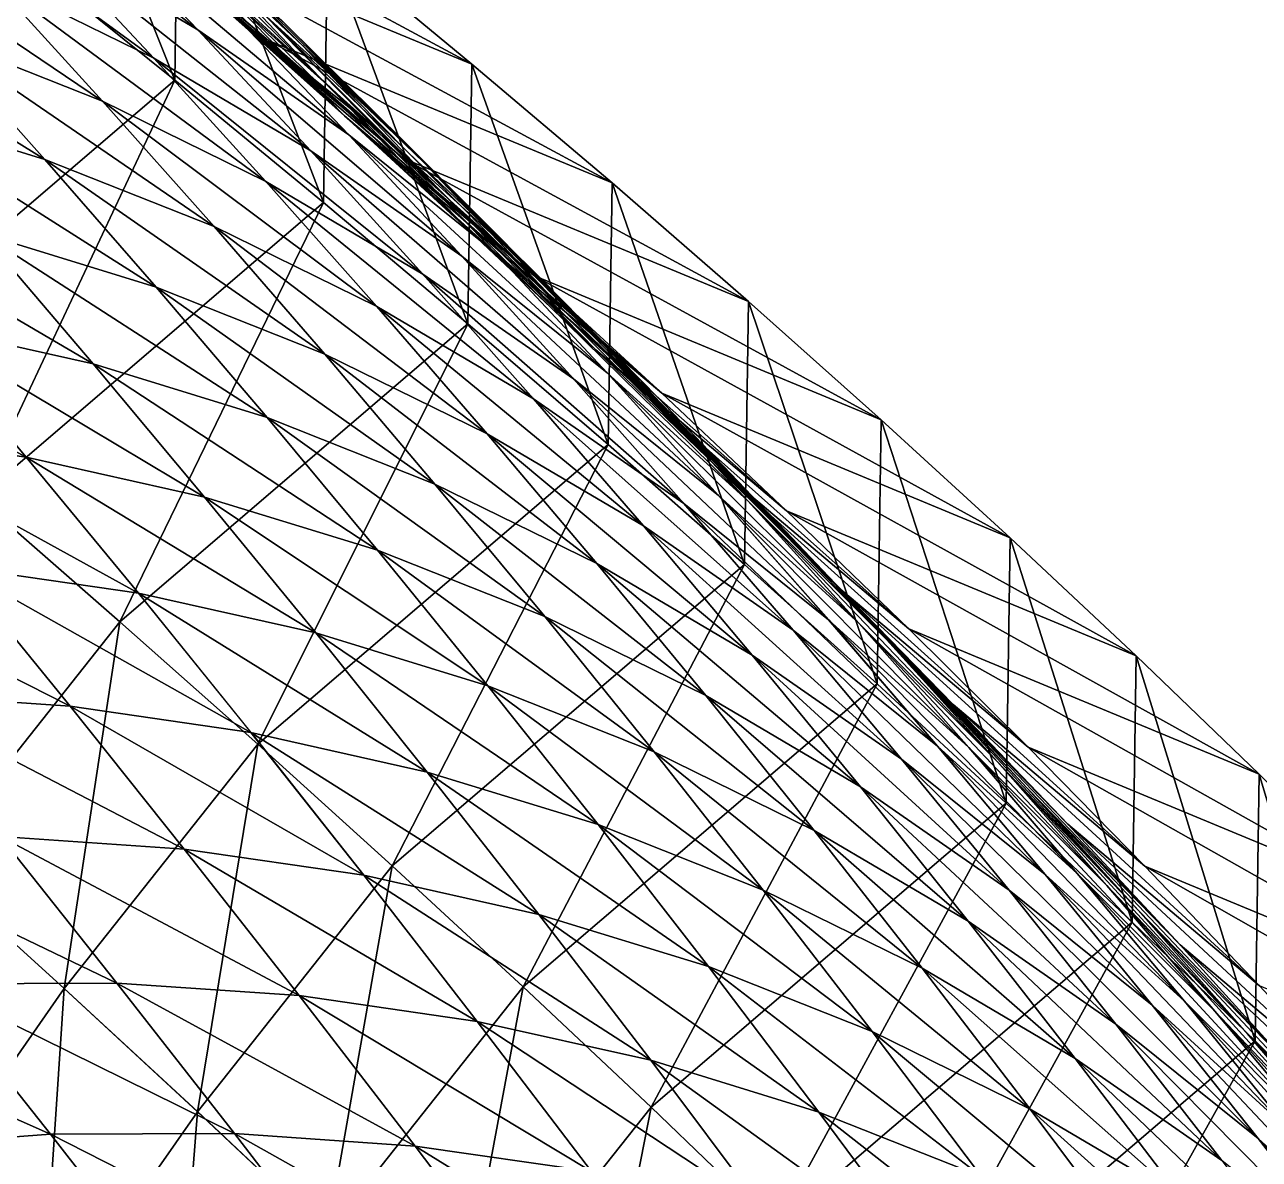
# Model space of a CAD drawing. Extents: x -232 to 179, y -162 to 161.
# Drawn here: x 56.46 to 95.51, y 25.19 to 61.08 of the extents above; entities that cross this region are included whole.
import ezdxf

# ---------------------------------------------------------------- set-up
doc = ezdxf.new("R2010")
doc.units = 0
doc.header["$MEASUREMENT"] = 0

msp = doc.modelspace()

# ---------------------------------------------------------------- linework, layer by layer
for points in [[(61.20254, 59.32848000000001, -811.2048), (56.46588000000001, 71.25374000000001, -813.2644), (56.34491, 63.240227, -817.8394), (56.34500999999999, 63.240326, -817.8393)], [(56.46588000000001, 71.25374000000001, -813.2644), (61.20254, 59.32848000000001, -811.2048), (61.324673, 67.41836500000001, -806.5862), (61.32476999999999, 67.418465, -806.58606)], [(64.17086, 60.58251, -778.2224), (53.91031, 69.28130999999999, -778.6674), (59.80478000000001, 64.31470999999999, -784.8124), (59.80488, 64.31481, -784.8122599999999)], [(53.91031, 69.28130999999999, -778.6674), (64.17086, 60.58251, -778.2224), (58.237816, 65.581604, -772.03723), (58.237915, 65.5817, -772.0371)], [(65.26133, 60.41206999999999, -735.1335), (57.008686, 68.44574, -736.7479), (61.35953000000001, 64.0887, -741.684), (61.35963, 64.0888, -741.6839)], [(57.008686, 68.44574, -736.7479), (65.26133, 60.41206999999999, -735.1335), (60.896873, 64.782715, -730.182), (60.896973, 64.782814, -730.1819)], [(70.60178, 59.833023, -793.3945), (55.31666, 68.06184, -791.4480599999999), (66.03341999999999, 63.61345, -799.9664), (66.033516, 63.61355, -799.96625)], [(55.31666, 68.06184, -791.4480599999999), (70.60178, 59.833023, -793.3945), (59.80478000000001, 64.31470999999999, -784.8124), (59.80488, 64.31481, -784.8122599999999)], [(61.93089699999999, 60.920494, -689.9468400000001), (53.330612, 67.64549, -692.0217), (58.30715600000001, 64.70681, -696.4831), (58.307255, 64.70691, -696.4830000000001)], [(53.330612, 67.64549, -692.0217), (61.93089699999999, 60.920494, -689.9468400000001), (56.954353, 63.859177, -685.4855), (56.954453, 63.859276, -685.48535)], [(65.78401, 59.423447, -746.8395), (57.375374, 67.74894, -748.2583599999999), (61.78249399999999, 63.101974, -753.39355), (61.78259300000001, 63.102074, -753.39343)], [(57.375374, 67.74894, -748.2583599999999), (65.78401, 59.423447, -746.8395), (61.35953000000001, 64.0887, -741.684), (61.35963, 64.0888, -741.6839)], [(65.91026, 55.454964, -804.62415), (61.324673, 67.41836500000001, -806.5862), (61.20254, 59.32848000000001, -811.2048), (61.20264, 59.32858, -811.20465)], [(61.324673, 67.41836500000001, -806.5862), (65.91026, 55.454964, -804.62415), (66.03341999999999, 63.61345, -799.9664), (66.033516, 63.61355, -799.96625)], [(60.53794, 60.02004599999999, -678.95105), (51.77662, 66.39936, -681.14343), (56.954353, 63.859177, -685.4855), (56.954453, 63.859276, -685.48535)], [(51.77662, 66.39936, -681.14343), (60.53794, 60.02004599999999, -678.95105), (55.36418, 62.558277, -674.6123), (55.36428000000001, 62.558376, -674.6122)], [(66.57225, 58.19361, -758.8924), (57.68913000000001, 66.77237, -759.97595), (62.45612, 61.88733000000001, -765.4486), (62.45621999999999, 61.88743, -765.4485)], [(57.68913000000001, 66.77237, -759.97595), (66.57225, 58.19361, -758.8924), (61.78249399999999, 63.101974, -753.39355), (61.78259300000001, 63.102074, -753.39343)], [(68.42262, 56.86003, -771.66864), (58.237816, 65.581604, -772.03723), (64.17086, 60.58251, -778.2224), (64.17096, 60.58261, -778.2223)], [(58.237816, 65.581604, -772.03723), (68.42262, 56.86003, -771.66864), (62.45612, 61.88733000000001, -765.4486), (62.45621999999999, 61.88743, -765.4485)], [(67.68541, 57.684486, -705.7503), (59.410732, 65.12481, -707.59796), (64.00605999999999, 61.430252, -712.2857700000001), (64.00616, 61.43035, -712.2856400000001)], [(59.410732, 65.12481, -707.59796), (67.68541, 57.684486, -705.7503), (63.08655, 61.381874, -701.05884), (63.08665, 61.381973, -701.0587)], [(68.45793, 57.379562, -717.1004), (60.266586, 65.13988499999999, -718.8283), (64.711586, 61.095436, -723.6355599999999), (64.711685, 61.095535, -723.63544)], [(60.266586, 65.13988499999999, -718.8283), (68.45793, 57.379562, -717.1004), (64.00605999999999, 61.430252, -712.2857700000001), (64.00616, 61.43035, -712.2856400000001)], [(58.91982700000001, 58.657658, -668.0784), (49.993614, 64.68755999999999, -670.40137), (55.36418, 62.558277, -674.6123), (55.36428000000001, 62.558376, -674.6122)], [(49.993614, 64.68755999999999, -670.40137), (58.91982700000001, 58.657658, -668.0784), (53.55753000000001, 60.783665, -663.87396), (53.55763, 60.783764, -663.8738400000001)], [(66.7103, 57.59556, -694.5226), (58.30715600000001, 64.70681, -696.4831), (63.08655, 61.381874, -701.05884), (63.08665, 61.381973, -701.0587)], [(58.30715600000001, 64.70681, -696.4831), (66.7103, 57.59556, -694.5226), (61.93089699999999, 60.920494, -689.9468400000001), (61.93099599999999, 60.920593, -689.9467)], [(69.08619, 56.71463000000001, -728.5986), (60.896873, 64.782715, -730.182), (65.26133, 60.41206999999999, -735.1335), (65.26143, 60.41217, -735.1333599999999)], [(60.896873, 64.782715, -730.182), (69.08619, 56.71463000000001, -728.5986), (64.711586, 61.095436, -723.6355599999999), (64.711685, 61.095535, -723.63544)], [(75.03851999999999, 56.071495, -786.8606599999999), (59.80478000000001, 64.31470999999999, -784.8124), (70.60178, 59.833023, -793.3945), (70.60188000000001, 59.833122, -793.39435)], [(59.80478000000001, 64.31470999999999, -784.8124), (75.03851999999999, 56.071495, -786.8606599999999), (64.17086, 60.58251, -778.2224), (64.17096, 60.58261, -778.2223)], [(69.6996, 55.732246, -740.30505), (61.35953000000001, 64.0887, -741.684), (65.78401, 59.423447, -746.8395), (65.78411, 59.42354599999999, -746.8393599999999)], [(61.35953000000001, 64.0887, -741.684), (69.6996, 55.732246, -740.30505), (65.26133, 60.41206999999999, -735.1335), (65.26143, 60.41217, -735.1333599999999)], [(65.51065, 57.083622, -683.40894), (56.954353, 63.859177, -685.4855), (61.93089699999999, 60.920494, -689.9468400000001), (61.93099599999999, 60.920593, -689.9467)], [(56.954353, 63.859177, -685.4855), (65.51065, 57.083622, -683.40894), (60.53794, 60.02004599999999, -678.95105), (60.53804, 60.02014499999999, -678.9509)], [(70.4777, 51.61345, -798.0871), (66.03341999999999, 63.61345, -799.9664), (65.91026, 55.454964, -804.62415), (65.91036, 55.455063, -804.6239999999999)], [(66.03341999999999, 63.61345, -799.9664), (70.4777, 51.61345, -798.0871), (70.60178, 59.833023, -793.3945), (70.60188000000001, 59.833122, -793.39435)], [(56.34491, 63.240227, -817.8394), (50.36932, 50.05661, -810.56976), (61.20254, 59.32848000000001, -811.2048), (61.20264, 59.32858, -811.20465)], [(70.592636, 54.495766, -752.3598599999999), (61.78249399999999, 63.101974, -753.39355), (66.57225, 58.19361, -758.8924), (66.57235, 58.19371, -758.8923)], [(61.78249399999999, 63.101974, -753.39355), (70.592636, 54.495766, -752.3598599999999), (65.78401, 59.423447, -746.8395), (65.78411, 59.42354599999999, -746.8393599999999)], [(57.09789, 56.81366, -657.3392), (48.008537, 62.492107, -659.8079), (53.55753000000001, 60.783665, -663.87396), (53.55763, 60.783764, -663.8738400000001)], [(48.008537, 62.492107, -659.8079), (57.09789, 56.81366, -657.3392), (51.56177, 58.518135, -653.2826), (51.56187, 58.518234, -653.2825)], [(64.08561999999999, 56.123333, -672.41046), (55.36418, 62.558277, -674.6123), (60.53794, 60.02004599999999, -678.95105), (60.53804, 60.02014499999999, -678.9509)], [(55.36418, 62.558277, -674.6123), (64.08561999999999, 56.123333, -672.41046), (58.91982700000001, 58.657658, -668.0784), (58.919926, 58.657757, -668.0783)], [(72.56725, 53.14230999999999, -765.14215), (62.45612, 61.88733000000001, -765.4486), (68.42262, 56.86003, -771.66864), (68.42272, 56.86013000000001, -771.6685)], [(62.45612, 61.88733000000001, -765.4486), (72.56725, 53.14230999999999, -765.14215), (66.57225, 58.19361, -758.8924), (66.57235, 58.19371, -758.8923)], [(71.30915999999999, 53.89816999999999, -699.21405), (63.08655, 61.381874, -701.05884), (67.68541, 57.684486, -705.7503), (67.68551, 57.684586, -705.7502)], [(63.08655, 61.381874, -701.05884), (71.30915999999999, 53.89816999999999, -699.21405), (66.7103, 57.59556, -694.5226), (66.710396, 57.595657, -694.5224599999999)], [(72.140686, 53.630676, -710.5686599999999), (64.00605999999999, 61.430252, -712.2857700000001), (68.45793, 57.379562, -717.1004), (68.45803000000001, 57.37966, -717.1003)], [(64.00605999999999, 61.430252, -712.2857700000001), (72.140686, 53.630676, -710.5686599999999), (67.68541, 57.684486, -705.7503), (67.68551, 57.684586, -705.7502)], [(72.839264, 52.991997, -722.0711), (64.711586, 61.095436, -723.6355599999999), (69.08619, 56.71463000000001, -728.5986), (69.08629, 56.71473, -728.59845)], [(64.711586, 61.095436, -723.6355599999999), (72.839264, 52.991997, -722.0711), (68.45793, 57.379562, -717.1004), (68.45803000000001, 57.37966, -717.1003)], [(62.44774200000001, 54.69258000000001, -661.5339), (53.55753000000001, 60.783665, -663.87396), (58.91982700000001, 58.657658, -668.0784), (58.919926, 58.657757, -668.0783)], [(53.55753000000001, 60.783665, -663.87396), (62.44774200000001, 54.69258000000001, -661.5339), (57.09789, 56.81366, -657.3392), (57.09799, 56.81375999999999, -657.33905)], [(70.28636999999999, 53.76124599999999, -687.9812), (61.93089699999999, 60.920494, -689.9468400000001), (66.7103, 57.59556, -694.5226), (66.710396, 57.595657, -694.5224599999999)], [(61.93089699999999, 60.920494, -689.9468400000001), (70.28636999999999, 53.76124599999999, -687.9812), (65.51065, 57.083622, -683.40894), (65.51075, 57.08371999999999, -683.4088)], [(79.35161, 52.323566, -780.35565), (64.17086, 60.58251, -778.2224), (75.03851999999999, 56.071495, -786.8606599999999), (75.03862, 56.071594, -786.8605299999999)], [(64.17086, 60.58251, -778.2224), (79.35161, 52.323566, -780.35565), (68.42262, 56.86003, -771.66864), (68.42272, 56.86013000000001, -771.6685)], [(73.53478, 52.023926, -733.7821), (65.26133, 60.41206999999999, -735.1335), (69.6996, 55.732246, -740.30505), (69.6997, 55.732346, -740.30493)], [(65.26133, 60.41206999999999, -735.1335), (73.53478, 52.023926, -733.7821), (69.08619, 56.71463000000001, -728.5986), (69.08629, 56.71473, -728.59845)], [(69.05067, 53.191433, -676.8615), (60.53794, 60.02004599999999, -678.95105), (65.51065, 57.083622, -683.40894), (65.51075, 57.08371999999999, -683.4088)], [(60.53794, 60.02004599999999, -678.95105), (69.05067, 53.191433, -676.8615), (64.08561999999999, 56.123333, -672.41046), (64.08572, 56.12343199999999, -672.41034)], [(74.91363, 47.798134, -791.584), (70.60178, 59.833023, -793.3945), (70.4777, 51.61345, -798.0871), (70.4778, 51.61355, -798.087)], [(70.60178, 59.833023, -793.3945), (74.91363, 47.798134, -791.584), (75.03851999999999, 56.071495, -786.8606599999999), (75.03862, 56.071594, -786.8605299999999)], [(74.52323, 50.789185, -745.8427), (65.78401, 59.423447, -746.8395), (70.592636, 54.495766, -752.3598599999999), (70.592735, 54.495865, -752.35974)], [(65.78401, 59.423447, -746.8395), (74.52323, 50.789185, -745.8427), (69.6996, 55.732246, -740.30505), (69.6997, 55.732346, -740.30493)], [(54.985165, 46.10447, -803.9837), (61.20254, 59.32848000000001, -811.2048), (50.36932, 50.05661, -810.56976), (50.36942, 50.05671, -810.56964)], [(61.20254, 59.32848000000001, -811.2048), (54.985165, 46.10447, -803.9837), (65.91026, 55.454964, -804.62415), (65.91036, 55.455063, -804.6239999999999)], [(67.60155, 52.16414, -665.85583), (58.91982700000001, 58.657658, -668.0784), (64.08561999999999, 56.123333, -672.41046), (64.08572, 56.12343199999999, -672.41034)], [(58.91982700000001, 58.657658, -668.0784), (67.60155, 52.16414, -665.85583), (62.44774200000001, 54.69258000000001, -661.5339), (62.44784, 54.69268, -661.53375)], [(60.61889300000001, 52.77224, -650.78894), (51.56177, 58.518135, -653.2826), (57.09789, 56.81366, -657.3392), (57.09799, 56.81375999999999, -657.33905)], [(51.56177, 58.518135, -653.2826), (60.61889300000001, 52.77224, -650.78894), (55.100002, 54.47141999999999, -646.74493), (55.1001, 54.47152, -646.7448)], [(76.61121999999999, 49.42457, -758.6343), (66.57225, 58.19361, -758.8924), (72.56725, 53.14230999999999, -765.14215), (72.56735, 53.14241, -765.1419999999999)], [(66.57225, 58.19361, -758.8924), (76.61121999999999, 49.42457, -758.6343), (70.592636, 54.495766, -752.3598599999999), (70.592735, 54.495865, -752.35974)], [(74.8817, 50.066692, -692.66907), (66.7103, 57.59556, -694.5226), (71.30915999999999, 53.89816999999999, -699.21405), (71.30926, 53.89827, -699.2139)], [(66.7103, 57.59556, -694.5226), (74.8817, 50.066692, -692.66907), (70.28636999999999, 53.76124599999999, -687.9812), (70.28647, 53.761345, -687.9811)], [(75.76443499999999, 49.84435999999999, -704.0324), (67.68541, 57.684486, -705.7503), (72.140686, 53.630676, -710.5686599999999), (72.140785, 53.630775, -710.56854)], [(67.68541, 57.684486, -705.7503), (75.76443499999999, 49.84435999999999, -704.0324), (71.30915999999999, 53.89816999999999, -699.21405), (71.30926, 53.89827, -699.2139)], [(73.81904, 49.87417199999999, -681.42676), (65.51065, 57.083622, -683.40894), (70.28636999999999, 53.76124599999999, -687.9812), (70.28647, 53.761345, -687.9811)], [(65.51065, 57.083622, -683.40894), (73.81904, 49.87417199999999, -681.42676), (69.05067, 53.191433, -676.8615), (69.05076600000001, 53.191532, -676.8614)], [(76.5254, 49.23974, -715.54315), (68.45793, 57.379562, -717.1004), (72.839264, 52.991997, -722.0711), (72.83936, 52.992096, -722.071)], [(68.45793, 57.379562, -717.1004), (76.5254, 49.23974, -715.54315), (72.140686, 53.630676, -710.5686599999999), (72.140785, 53.630775, -710.56854)], [(65.952095, 50.65777, -654.9705), (57.09789, 56.81366, -657.3392), (62.44774200000001, 54.69258000000001, -661.5339), (62.44784, 54.69268, -661.53375)], [(57.09789, 56.81366, -657.3392), (65.952095, 50.65777, -654.9705), (60.61889300000001, 52.77224, -650.78894), (60.61899, 52.77234, -650.7888)], [(83.54841, 48.584183, -773.8706), (68.42262, 56.86003, -771.66864), (79.35161, 52.323566, -780.35565), (79.35171, 52.323666, -780.3555)], [(68.42262, 56.86003, -771.66864), (83.54841, 48.584183, -773.8706), (72.56725, 53.14230999999999, -765.14215), (72.56735, 53.14241, -765.1419999999999)], [(77.29472, 48.29405999999999, -727.26263), (69.08619, 56.71463000000001, -728.5986), (73.53478, 52.023926, -733.7821), (73.53488, 52.024025, -733.7819999999999)], [(69.08619, 56.71463000000001, -728.5986), (77.29472, 48.29405999999999, -727.26263), (72.839264, 52.991997, -722.0711), (72.83936, 52.992096, -722.071)], [(72.55509, 49.23904, -670.2966), (64.08561999999999, 56.123333, -672.41046), (69.05067, 53.191433, -676.8615), (69.05076600000001, 53.191532, -676.8614)], [(64.08561999999999, 56.123333, -672.41046), (72.55509, 49.23904, -670.2966), (67.60155, 52.16414, -665.85583), (67.60165, 52.164238, -665.8557)], [(79.22601, 44.00353, -785.10565), (75.03851999999999, 56.071495, -786.8606599999999), (74.91363, 47.798134, -791.584), (74.91373, 47.798233, -791.58386)], [(75.03851999999999, 56.071495, -786.8606599999999), (79.22601, 44.00353, -785.10565), (79.35161, 52.323566, -780.35565), (79.35171, 52.323666, -780.3555)], [(58.62753299999999, 50.3463, -640.1867), (49.40938, 55.74756600000001, -642.85077), (55.100002, 54.47141999999999, -646.74493), (55.1001, 54.47152, -646.7448)], [(49.40938, 55.74756600000001, -642.85077), (58.62753299999999, 50.3463, -640.1867), (52.95923000000001, 51.617455, -636.3078), (52.959328, 51.617554, -636.3077)], [(78.36962, 47.06937, -739.3326400000001), (69.6996, 55.732246, -740.30505), (74.52323, 50.789185, -745.8427), (74.52333, 50.789284, -745.8426)], [(69.6996, 55.732246, -740.30505), (78.36962, 47.06937, -739.3326400000001), (73.53478, 52.023926, -733.7821), (73.53488, 52.024025, -733.7819999999999)], [(59.470795, 42.192944, -797.4419), (65.91026, 55.454964, -804.62415), (54.985165, 46.10447, -803.9837), (54.985264, 46.10457, -803.9836)], [(65.91026, 55.454964, -804.62415), (59.470795, 42.192944, -797.4419), (70.4777, 51.61345, -798.0871), (70.4778, 51.61355, -798.087)], [(71.089874, 48.13719, -659.27905), (62.44774200000001, 54.69258000000001, -661.5339), (67.60155, 52.16414, -665.85583), (67.60165, 52.164238, -665.8557)], [(62.44774200000001, 54.69258000000001, -661.5339), (71.089874, 48.13719, -659.27905), (65.952095, 50.65777, -654.9705), (65.95219399999999, 50.657867, -654.9704)], [(64.12479, 48.653793, -644.21484), (55.100002, 54.47141999999999, -646.74493), (60.61889300000001, 52.77224, -650.78894), (60.61899, 52.77234, -650.7888)], [(55.100002, 54.47141999999999, -646.74493), (64.12479, 48.653793, -644.21484), (58.62753299999999, 50.3463, -640.1867), (58.627632, 50.346397, -640.1866)], [(80.56061600000001, 45.702164, -752.13666), (70.592636, 54.495766, -752.3598599999999), (76.61121999999999, 49.42457, -758.6343), (76.61131999999999, 49.424667, -758.63416)], [(70.592636, 54.495766, -752.3598599999999), (80.56061600000001, 45.702164, -752.13666), (74.52323, 50.789185, -745.8427), (74.52333, 50.789284, -745.8426)], [(79.33357, 46.016003, -697.4837), (71.30915999999999, 53.89816999999999, -699.21405), (75.76443499999999, 49.84435999999999, -704.0324), (75.764534, 49.84446, -704.0323)], [(71.30915999999999, 53.89816999999999, -699.21405), (79.33357, 46.016003, -697.4837), (74.8817, 50.066692, -692.66907), (74.8818, 50.06679, -692.66895)], [(78.40729499999999, 46.185314, -686.10736), (70.28636999999999, 53.76124599999999, -687.9812), (74.8817, 50.066692, -692.66907), (74.8818, 50.06679, -692.66895)], [(70.28636999999999, 53.76124599999999, -687.9812), (78.40729499999999, 46.185314, -686.10736), (73.81904, 49.87417199999999, -681.42676), (73.81914, 49.87427, -681.42664)], [(80.14915, 45.453423, -709.0069), (72.140686, 53.630676, -710.5686599999999), (76.5254, 49.23974, -715.54315), (76.5255, 49.239838, -715.543)], [(72.140686, 53.630676, -710.5686599999999), (80.14915, 45.453423, -709.0069), (75.76443499999999, 49.84435999999999, -704.0324), (75.764534, 49.84446, -704.0323)], [(77.31239000000001, 45.92947, -674.8512), (69.05067, 53.191433, -676.8615), (73.81904, 49.87417199999999, -681.42676), (73.81914, 49.87427, -681.42664)], [(69.05067, 53.191433, -676.8615), (77.31239000000001, 45.92947, -674.8512), (72.55509, 49.23904, -670.2966), (72.55519, 49.23914, -670.29645)], [(87.635605, 44.848503, -767.3971), (72.56725, 53.14230999999999, -765.14215), (83.54841, 48.584183, -773.8706), (83.54851, 48.584282, -773.8705)], [(72.56725, 53.14230999999999, -765.14215), (87.635605, 44.848503, -767.3971), (76.61121999999999, 49.42457, -758.6343), (76.61131999999999, 49.424667, -758.63416)], [(69.43708000000001, 46.5476, -648.38007), (60.61889300000001, 52.77224, -650.78894), (65.952095, 50.65777, -654.9705), (65.95219399999999, 50.657867, -654.9704)], [(60.61889300000001, 52.77224, -650.78894), (69.43708000000001, 46.5476, -648.38007), (64.12479, 48.653793, -644.21484), (64.124886, 48.653893, -644.2147)], [(80.984276, 44.538193, -720.73865), (72.839264, 52.991997, -722.0711), (77.29472, 48.29405999999999, -727.26263), (77.29482, 48.29416, -727.2625)], [(72.839264, 52.991997, -722.0711), (80.984276, 44.538193, -720.73865), (76.5254, 49.23974, -715.54315), (76.5255, 49.239838, -715.543)], [(56.50734, 47.40194, -629.73895), (47.136734, 52.46106700000001, -632.59106), (52.95923000000001, 51.617455, -636.3078), (52.959328, 51.617554, -636.3077)], [(47.136734, 52.46106700000001, -632.59106), (56.50734, 47.40194, -629.73895), (50.712513, 48.24153, -626.0399), (50.712612, 48.24163, -626.0398)], [(76.027985, 45.22119, -663.706), (67.60155, 52.16414, -665.85583), (72.55509, 49.23904, -670.2966), (72.55519, 49.23914, -670.29645)], [(67.60155, 52.16414, -665.85583), (76.027985, 45.22119, -663.706), (71.089874, 48.13719, -659.27905), (71.08997, 48.13729, -659.27893)], [(82.13701999999999, 43.33186, -732.8217), (73.53478, 52.023926, -733.7821), (78.36962, 47.06937, -739.3326400000001), (78.36972, 47.06947, -739.3325)], [(73.53478, 52.023926, -733.7821), (82.13701999999999, 43.33186, -732.8217), (77.29472, 48.29405999999999, -727.26263), (77.29482, 48.29416, -727.2625)], [(83.4222, 40.22442, -778.64325), (79.35161, 52.323566, -780.35565), (79.22601, 44.00353, -785.10565), (79.22610999999999, 44.00362800000001, -785.1055)], [(79.35161, 52.323566, -780.35565), (83.4222, 40.22442, -778.64325), (83.54841, 48.584183, -773.8706), (83.54851, 48.584282, -773.8705)], [(62.148712, 46.136826, -633.5994), (52.95923000000001, 51.617455, -636.3078), (58.62753299999999, 50.3463, -640.1867), (58.627632, 50.346397, -640.1866)], [(52.95923000000001, 51.617455, -636.3078), (62.148712, 46.136826, -633.5994), (56.50734, 47.40194, -629.73895), (56.50744, 47.40204, -629.73883)], [(63.8347, 38.315987, -790.9346), (70.4777, 51.61345, -798.0871), (59.470795, 42.192944, -797.4419), (59.47089399999999, 42.193043, -797.4418)], [(70.4777, 51.61345, -798.0871), (63.8347, 38.315987, -790.9346), (74.91363, 47.798134, -791.584), (74.91373, 47.798233, -791.58386)], [(84.42105, 41.97052, -745.64124), (74.52323, 50.789185, -745.8427), (80.56061600000001, 45.702164, -752.13666), (80.560715, 45.702263, -752.1365400000001)], [(74.52323, 50.789185, -745.8427), (84.42105, 41.97052, -745.64124), (78.36962, 47.06937, -739.3326400000001), (78.36972, 47.06947, -739.3325)], [(74.5547, 44.03691, -652.6717), (65.952095, 50.65777, -654.9705), (71.089874, 48.13719, -659.27905), (71.08997, 48.13729, -659.27893)], [(65.952095, 50.65777, -654.9705), (74.5547, 44.03691, -652.6717), (69.43708000000001, 46.5476, -648.38007), (69.43718, 46.5477, -648.37994)], [(67.61984, 44.452347, -637.6084599999999), (58.62753299999999, 50.3463, -640.1867), (64.12479, 48.653793, -644.21484), (64.124886, 48.653893, -644.2147)], [(58.62753299999999, 50.3463, -640.1867), (67.61984, 44.452347, -637.6084599999999), (62.148712, 46.136826, -633.5994), (62.14881, 46.136925, -633.5993)], [(82.852295, 42.140858, -690.91455), (74.8817, 50.066692, -692.66907), (79.33357, 46.016003, -697.4837), (79.33367, 46.0161, -697.4836)], [(74.8817, 50.066692, -692.66907), (82.852295, 42.140858, -690.91455), (78.40729499999999, 46.185314, -686.10736), (78.407394, 46.185413, -686.10724)], [(81.89, 42.24917, -679.5210000000001), (73.81904, 49.87417199999999, -681.42676), (78.40729499999999, 46.185314, -686.10736), (78.407394, 46.185413, -686.10724)], [(73.81904, 49.87417199999999, -681.42676), (81.89, 42.24917, -679.5210000000001), (77.31239000000001, 45.92947, -674.8512), (77.31249, 45.92957, -674.8511)], [(83.714905, 41.628437, -702.45435), (75.76443499999999, 49.84435999999999, -704.0324), (80.14915, 45.453423, -709.0069), (80.14925, 45.45352, -709.0068)], [(75.76443499999999, 49.84435999999999, -704.0324), (83.714905, 41.628437, -702.45435), (79.33357, 46.016003, -697.4837), (79.33367, 46.0161, -697.4836)], [(80.77049, 41.92192, -668.24646), (72.55509, 49.23904, -670.2966), (77.31239000000001, 45.92947, -674.8512), (77.31249, 45.92957, -674.8511)], [(72.55509, 49.23904, -670.2966), (80.77049, 41.92192, -668.24646), (76.027985, 45.22119, -663.706), (76.02808, 45.22129, -663.7059)], [(84.608025, 40.751877, -714.2024), (76.5254, 49.23974, -715.54315), (80.984276, 44.538193, -720.73865), (80.984375, 44.538292, -720.7385)], [(76.5254, 49.23974, -715.54315), (84.608025, 40.751877, -714.2024), (80.14915, 45.453423, -709.0069), (80.14925, 45.45352, -709.0068)], [(91.619415, 41.11181, -760.9268), (76.61121999999999, 49.42457, -758.6343), (87.635605, 44.848503, -767.3971), (87.635704, 44.848602, -767.3969999999999)], [(76.61121999999999, 49.42457, -758.6343), (91.619415, 41.11181, -760.9268), (80.56061600000001, 45.702164, -752.13666), (80.560715, 45.702263, -752.1365400000001)], [(72.90689, 42.35618, -641.7539), (64.12479, 48.653793, -644.21484), (69.43708000000001, 46.5476, -648.38007), (69.43718, 46.5477, -648.37994)], [(64.12479, 48.653793, -644.21484), (72.90689, 42.35618, -641.7539), (67.61984, 44.452347, -637.6084599999999), (67.61994, 44.452446, -637.60834)], [(87.50891, 36.455833, -772.18854), (83.54841, 48.584183, -773.8706), (83.4222, 40.22442, -778.64325), (83.4223, 40.224518, -778.6431)], [(83.54841, 48.584183, -773.8706), (87.50891, 36.455833, -772.18854), (87.635605, 44.848503, -767.3971), (87.635704, 44.848602, -767.3969999999999)], [(60.05828, 43.094513, -623.1355), (50.712513, 48.24153, -626.0399), (56.50734, 47.40194, -629.73895), (56.50744, 47.40204, -629.73883)], [(50.712513, 48.24153, -626.0399), (60.05828, 43.094513, -623.1355), (54.295967, 43.929405, -619.45715), (54.296066, 43.929504, -619.45703)], [(79.473465, 41.132347, -657.0812400000001), (71.089874, 48.13719, -659.27905), (76.027985, 45.22119, -663.706), (76.02808, 45.22129, -663.7059)], [(71.089874, 48.13719, -659.27905), (79.473465, 41.132347, -657.0812400000001), (74.5547, 44.03691, -652.6717), (74.5548, 44.03701, -652.6716)], [(85.8303, 39.572174, -726.30206), (77.29472, 48.29405999999999, -727.26263), (82.13701999999999, 43.33186, -732.8217), (82.13711500000001, 43.33196, -732.8216)], [(77.29472, 48.29405999999999, -727.26263), (85.8303, 39.572174, -726.30206), (80.984276, 44.538193, -720.73865), (80.984375, 44.538292, -720.7385)], [(68.08458, 34.46788400000001, -784.4525), (74.91363, 47.798134, -791.584), (63.8347, 38.315987, -790.9346), (63.8348, 38.316086, -790.93445)], [(74.91363, 47.798134, -791.584), (68.08458, 34.46788400000001, -784.4525), (79.22601, 44.00353, -785.10565), (79.22610999999999, 44.00362800000001, -785.1055)], [(65.66801, 41.836494, -626.9743), (56.50734, 47.40194, -629.73895), (62.148712, 46.136826, -633.5994), (62.14881, 46.136925, -633.5993)], [(56.50734, 47.40194, -629.73895), (65.66801, 41.836494, -626.9743), (60.05828, 43.094513, -623.1355), (60.05838000000001, 43.094612, -623.1354)], [(88.19778000000001, 38.225143, -739.1401), (78.36962, 47.06937, -739.3326400000001), (84.42105, 41.97052, -745.64124), (84.42115, 41.97062, -745.6411)], [(78.36962, 47.06937, -739.3326400000001), (88.19778000000001, 38.225143, -739.1401), (82.13701999999999, 43.33186, -732.8217), (82.13711500000001, 43.33196, -732.8216)], [(78.00019, 39.857414, -646.02515), (69.43708000000001, 46.5476, -648.38007), (74.5547, 44.03691, -652.6717), (74.5548, 44.03701, -652.6716)], [(69.43708000000001, 46.5476, -648.38007), (78.00019, 39.857414, -646.02515), (72.90689, 42.35618, -641.7539), (72.90699000000001, 42.356277, -641.7538)], [(54.985165, 46.10447, -803.9837), (53.385452, 34.512833, -798.5171), (59.470795, 42.192944, -797.4419), (59.47089399999999, 42.193043, -797.4418)], [(71.10844399999999, 40.161476, -630.9608), (62.148712, 46.136826, -633.5994), (67.61984, 44.452347, -637.6084599999999), (67.61994, 44.452446, -637.60834)], [(62.148712, 46.136826, -633.5994), (71.10844399999999, 40.161476, -630.9608), (65.66801, 41.836494, -626.9743), (65.66810600000001, 41.836594, -626.9742)], [(86.32469, 38.214096, -684.3171), (78.40729499999999, 46.185314, -686.10736), (82.852295, 42.140858, -690.91455), (82.85239399999999, 42.140957, -690.9144)], [(78.40729499999999, 46.185314, -686.10736), (86.32469, 38.214096, -684.3171), (81.89, 42.24917, -679.5210000000001), (81.8901, 42.249268, -679.5209)], [(85.33385, 38.253075, -672.9017), (77.31239000000001, 45.92947, -674.8512), (81.89, 42.24917, -679.5210000000001), (81.8901, 42.249268, -679.5209)], [(77.31239000000001, 45.92947, -674.8512), (85.33385, 38.253075, -672.9017), (80.77049, 41.92192, -668.24646), (80.77059, 41.92202, -668.24634)], [(87.2269, 37.76006, -695.87756), (79.33357, 46.016003, -697.4837), (83.714905, 41.628437, -702.45435), (83.71500400000001, 41.628536, -702.4542)], [(79.33357, 46.016003, -697.4837), (87.2269, 37.76006, -695.87756), (82.852295, 42.140858, -690.91455), (82.85239399999999, 42.140957, -690.9144)], [(95.50556, 37.369495, -754.4518400000001), (80.56061600000001, 45.702164, -752.13666), (91.619415, 41.11181, -760.9268), (91.619514, 41.111908, -760.9267)], [(80.56061600000001, 45.702164, -752.13666), (95.50556, 37.369495, -754.4518400000001), (84.42105, 41.97052, -745.64124), (84.42115, 41.97062, -745.6411)], [(88.170364, 36.9305, -707.64594), (80.14915, 45.453423, -709.0069), (84.608025, 40.751877, -714.2024), (84.60812, 40.751976, -714.2023)], [(80.14915, 45.453423, -709.0069), (88.170364, 36.9305, -707.64594), (83.714905, 41.628437, -702.45435), (83.71500400000001, 41.628536, -702.4542)], [(84.19736999999999, 37.846016, -661.6039400000001), (76.027985, 45.22119, -663.706), (80.77049, 41.92192, -668.24646), (80.77059, 41.92202, -668.24634)], [(76.027985, 45.22119, -663.706), (84.19736999999999, 37.846016, -661.6039400000001), (79.473465, 41.132347, -657.0812400000001), (79.473564, 41.132446, -657.0811)], [(89.45405, 35.78586, -719.7658), (80.984276, 44.538193, -720.73865), (85.8303, 39.572174, -726.30206), (85.8304, 39.572273, -726.3019400000001)], [(80.984276, 44.538193, -720.73865), (89.45405, 35.78586, -719.7658), (84.608025, 40.751877, -714.2024), (84.60812, 40.751976, -714.2023)], [(91.492325, 32.69294, -765.7333), (87.635605, 44.848503, -767.3971), (87.50891, 36.455833, -772.18854), (87.50901, 36.455933, -772.1884)], [(87.635605, 44.848503, -767.3971), (91.492325, 32.69294, -765.7333), (91.619415, 41.11181, -760.9268), (91.619514, 41.111908, -760.9267)], [(57.89187, 39.51777, -612.8338), (48.399887, 44.33657, -615.9525), (54.295967, 43.929405, -619.45715), (54.296066, 43.929504, -619.45703)], [(48.399887, 44.33657, -615.9525), (57.89187, 39.51777, -612.8338), (52.03412, 39.922287, -609.3519), (52.034218, 39.922386, -609.3518)], [(76.36583, 38.077065, -635.0830000000001), (67.61984, 44.452347, -637.6084599999999), (72.90689, 42.35618, -641.7539), (72.90699000000001, 42.356277, -641.7538)], [(67.61984, 44.452347, -637.6084599999999), (76.36583, 38.077065, -635.0830000000001), (71.10844399999999, 40.161476, -630.9608), (71.10854, 40.161575, -630.9607)], [(63.616722, 38.688316, -616.4882), (54.295967, 43.929405, -619.45715), (60.05828, 43.094513, -623.1355), (60.05838000000001, 43.094612, -623.1354)], [(54.295967, 43.929405, -619.45715), (63.616722, 38.688316, -616.4882), (57.89187, 39.51777, -612.8338), (57.89196800000001, 39.517868, -612.8337)], [(72.22758499999999, 30.643246, -777.9870599999999), (79.22601, 44.00353, -785.10565), (68.08458, 34.46788400000001, -784.4525), (68.08468, 34.467983, -784.4524)], [(79.22601, 44.00353, -785.10565), (72.22758499999999, 30.643246, -777.9870599999999), (83.4222, 40.22442, -778.64325), (83.4223, 40.224518, -778.6431)], [(82.895584, 36.966652, -650.4137), (74.5547, 44.03691, -652.6717), (79.473465, 41.132347, -657.0812400000001), (79.473564, 41.132446, -657.0811)], [(74.5547, 44.03691, -652.6717), (82.895584, 36.966652, -650.4137), (78.00019, 39.857414, -646.02515), (78.00029, 39.857513, -646.025)], [(69.18997, 37.43847, -620.30206), (60.05828, 43.094513, -623.1355), (65.66801, 41.836494, -626.9743), (65.66810600000001, 41.836594, -626.9742)], [(60.05828, 43.094513, -623.1355), (69.18997, 37.43847, -620.30206), (63.616722, 38.688316, -616.4882), (63.61682, 38.688416, -616.4881)], [(91.89572, 34.46154, -732.6252400000001), (82.13701999999999, 43.33186, -732.8217), (88.19778000000001, 38.225143, -739.1401), (88.19787600000001, 38.225243, -739.13995)], [(82.13701999999999, 43.33186, -732.8217), (91.89572, 34.46154, -732.6252400000001), (85.8303, 39.572174, -726.30206), (85.8304, 39.572273, -726.3019400000001)], [(57.70952, 30.585619, -792.0168), (59.470795, 42.192944, -797.4419), (53.385452, 34.512833, -798.5171), (53.38555, 34.51293, -798.51697)], [(59.470795, 42.192944, -797.4419), (57.70952, 30.585619, -792.0168), (63.8347, 38.315987, -790.9346), (63.8348, 38.316086, -790.93445)], [(81.43056, 35.592316, -639.33026), (72.90689, 42.35618, -641.7539), (78.00019, 39.857414, -646.02515), (78.00029, 39.857513, -646.025)], [(72.90689, 42.35618, -641.7539), (81.43056, 35.592316, -639.33026), (76.36583, 38.077065, -635.0830000000001), (76.36593, 38.077164, -635.0829)], [(89.75476, 34.23056, -677.6828), (81.89, 42.24917, -679.5210000000001), (86.32469, 38.214096, -684.3171), (86.32479000000001, 38.214195, -684.31696)], [(81.89, 42.24917, -679.5210000000001), (89.75476, 34.23056, -677.6828), (85.33385, 38.253075, -672.9017), (85.33395, 38.253174, -672.90155)], [(74.59505, 35.774338, -624.2627), (65.66801, 41.836494, -626.9743), (71.10844399999999, 40.161476, -630.9608), (71.10854, 40.161575, -630.9607)], [(65.66801, 41.836494, -626.9743), (74.59505, 35.774338, -624.2627), (69.18997, 37.43847, -620.30206), (69.19006999999999, 37.43857, -620.3019400000001)], [(88.742836, 34.19155, -666.2409), (80.77049, 41.92192, -668.24646), (85.33385, 38.253075, -672.9017), (85.33395, 38.253174, -672.90155)], [(80.77049, 41.92192, -668.24646), (88.742836, 34.19155, -666.2409), (84.19736999999999, 37.846016, -661.6039400000001), (84.19747, 37.846115, -661.6038)], [(90.68914000000001, 33.843452, -689.26855), (82.852295, 42.140858, -690.91455), (87.2269, 37.76006, -695.87756), (87.227, 37.76016, -695.8774400000001)], [(82.852295, 42.140858, -690.91455), (90.68914000000001, 33.843452, -689.26855), (86.32469, 38.214096, -684.3171), (86.32479000000001, 38.214195, -684.31696)], [(99.2994, 33.617023, -747.9643), (84.42105, 41.97052, -745.64124), (95.50556, 37.369495, -754.4518400000001), (95.50565999999999, 37.369595, -754.4517)], [(84.42105, 41.97052, -745.64124), (99.2994, 33.617023, -747.9643), (88.19778000000001, 38.225143, -739.1401), (88.19787600000001, 38.225243, -739.13995)], [(91.67549, 33.069355, -701.06116), (83.714905, 41.628437, -702.45435), (88.170364, 36.9305, -707.64594), (88.17045999999999, 36.9306, -707.6458)], [(83.714905, 41.628437, -702.45435), (91.67549, 33.069355, -701.06116), (87.2269, 37.76006, -695.87756), (87.227, 37.76016, -695.8774400000001)], [(87.59704599999999, 33.69594, -654.9149), (79.473465, 41.132347, -657.0812400000001), (84.19736999999999, 37.846016, -661.6039400000001), (84.19747, 37.846115, -661.6038)], [(79.473465, 41.132347, -657.0812400000001), (87.59704599999999, 33.69594, -654.9149), (82.895584, 36.966652, -650.4137), (82.89568, 36.96675, -650.4136)], [(95.37818, 28.93105, -759.2695), (91.619415, 41.11181, -760.9268), (91.492325, 32.69294, -765.7333), (91.492424, 32.69304, -765.73315)], [(91.619415, 41.11181, -760.9268), (95.37818, 28.93105, -759.2695), (95.50556, 37.369495, -754.4518400000001), (95.50565999999999, 37.369595, -754.4517)], [(93.01266, 31.968298, -713.205), (84.608025, 40.751877, -714.2024), (89.45405, 35.78586, -719.7658), (89.45415, 35.785957, -719.7657)], [(84.608025, 40.751877, -714.2024), (93.01266, 31.968298, -713.205), (88.170364, 36.9305, -707.64594), (88.17045999999999, 36.9306, -707.6458)], [(61.50530999999999, 34.99901, -606.1602), (52.03412, 39.922287, -609.3519), (57.89187, 39.51777, -612.8338), (57.89196800000001, 39.517868, -612.8337)], [(52.03412, 39.922287, -609.3519), (61.50530999999999, 34.99901, -606.1602), (55.69109, 35.400513, -602.70416), (55.69119, 35.40061, -602.7040400000001)], [(79.81825, 33.703484, -628.35803), (71.10844399999999, 40.161476, -630.9608), (76.36583, 38.077065, -635.0830000000001), (76.36593, 38.077164, -635.0829)], [(71.10844399999999, 40.161476, -630.9608), (79.81825, 33.703484, -628.35803), (74.59505, 35.774338, -624.2627), (74.595146, 35.774437, -624.2626)], [(76.27022, 26.836945, -771.5298), (83.4222, 40.22442, -778.64325), (72.22758499999999, 30.643246, -777.9870599999999), (72.227684, 30.643345, -777.98694)], [(83.4222, 40.22442, -778.64325), (76.27022, 26.836945, -771.5298), (87.50891, 36.455833, -772.18854), (87.50901, 36.455933, -772.1884)], [(86.298485, 32.71778, -643.6942), (78.00019, 39.857414, -646.02515), (82.895584, 36.966652, -650.4137), (82.89568, 36.96675, -650.4136)], [(78.00019, 39.857414, -646.02515), (86.298485, 32.71778, -643.6942), (81.43056, 35.592316, -639.33026), (81.43066, 35.592415, -639.33014)], [(67.18762, 34.175697, -609.7874), (57.89187, 39.51777, -612.8338), (63.616722, 38.688316, -616.4882), (63.61682, 38.688416, -616.4881)], [(57.89187, 39.51777, -612.8338), (67.18762, 34.175697, -609.7874), (61.50530999999999, 34.99901, -606.1602), (61.50541, 34.999107, -606.1601)], [(95.51947, 30.675222, -726.0889999999999), (85.8303, 39.572174, -726.30206), (91.89572, 34.46154, -732.6252400000001), (91.89582, 34.46164, -732.6251)], [(85.8303, 39.572174, -726.30206), (95.51947, 30.675222, -726.0889999999999), (89.45405, 35.78586, -719.7658), (89.45415, 35.785957, -719.7657)], [(72.71945, 32.935158, -613.57294), (63.616722, 38.688316, -616.4882), (69.18997, 37.43847, -620.30206), (69.19006999999999, 37.43857, -620.3019400000001)], [(63.616722, 38.688316, -616.4882), (72.71945, 32.935158, -613.57294), (67.18762, 34.175697, -609.7874), (67.18772, 34.175797, -609.7873)], [(61.924854, 26.693909, -785.5409), (63.8347, 38.315987, -790.9346), (57.70952, 30.585619, -792.0168), (57.70961800000001, 30.585718, -792.01666)], [(63.8347, 38.315987, -790.9346), (61.924854, 26.693909, -785.5409), (68.08458, 34.46788400000001, -784.4525), (68.08468, 34.467983, -784.4524)], [(84.85005, 31.234886, -632.5777), (76.36583, 38.077065, -635.0830000000001), (81.43056, 35.592316, -639.33026), (81.43066, 35.592415, -639.33014)], [(76.36583, 38.077065, -635.0830000000001), (84.85005, 31.234886, -632.5777), (79.81825, 33.703484, -628.35803), (79.81835, 33.703583, -628.3579)], [(93.1464, 30.184805, -671.0033), (85.33385, 38.253075, -672.9017), (89.75476, 34.23056, -677.6828), (89.75486, 34.23066, -677.6827)], [(85.33385, 38.253075, -672.9017), (93.1464, 30.184805, -671.0033), (88.742836, 34.19155, -666.2409), (88.742935, 34.19165, -666.2408)], [(94.10560600000001, 29.873518, -682.6189), (86.32469, 38.214096, -684.3171), (90.68914000000001, 33.843452, -689.26855), (90.68924, 33.84355, -689.26843)], [(86.32469, 38.214096, -684.3171), (94.10560600000001, 29.873518, -682.6189), (89.75476, 34.23056, -677.6828), (89.75486, 34.23066, -677.6827)], [(103.005875, 29.849874, -741.4562400000001), (88.19778000000001, 38.225143, -739.1401), (99.2994, 33.617023, -747.9643), (99.2995, 33.617123, -747.9642)], [(88.19778000000001, 38.225143, -739.1401), (103.005875, 29.849874, -741.4562400000001), (91.89572, 34.46154, -732.6252400000001), (91.89582, 34.46164, -732.6251)], [(92.12091, 30.058836, -659.52985), (84.19736999999999, 37.846016, -661.6039400000001), (88.742836, 34.19155, -666.2409), (88.742935, 34.19165, -666.2408)], [(84.19736999999999, 37.846016, -661.6039400000001), (92.12091, 30.058836, -659.52985), (87.59704599999999, 33.69594, -654.9149), (87.597145, 33.696037, -654.9148)], [(95.12742, 29.163635, -694.44006), (87.2269, 37.76006, -695.87756), (91.67549, 33.069355, -701.06116), (91.67559, 33.069454, -701.06104)], [(87.2269, 37.76006, -695.87756), (95.12742, 29.163635, -694.44006), (90.68914000000001, 33.843452, -689.26855), (90.68924, 33.84355, -689.26843)], [(78.08435, 31.283394, -617.5041), (69.18997, 37.43847, -620.30206), (74.59505, 35.774338, -624.2627), (74.595146, 35.774437, -624.2626)], [(69.18997, 37.43847, -620.30206), (78.08435, 31.283394, -617.5041), (72.71945, 32.935158, -613.57294), (72.71955, 32.935257, -613.5728)], [(99.17182, 25.165565, -752.7893), (95.50556, 37.369495, -754.4518400000001), (95.37818, 28.93105, -759.2695), (95.37828, 28.931149, -759.26935)], [(95.50556, 37.369495, -754.4518400000001), (99.17182, 25.165565, -752.7893), (99.2994, 33.617023, -747.9643), (99.2995, 33.617123, -747.9642)], [(90.97357, 29.46541, -648.17017), (82.895584, 36.966652, -650.4137), (87.59704599999999, 33.69594, -654.9149), (87.597145, 33.696037, -654.9148)], [(82.895584, 36.966652, -650.4137), (90.97357, 29.46541, -648.17017), (86.298485, 32.71778, -643.6942), (86.29858399999999, 32.71788, -643.6941)], [(96.51033000000001, 28.114796, -706.6117), (88.170364, 36.9305, -707.64594), (93.01266, 31.968298, -713.205), (93.01276, 31.968397, -713.2049)], [(88.170364, 36.9305, -707.64594), (96.51033000000001, 28.114796, -706.6117), (91.67549, 33.069355, -701.06116), (91.67559, 33.069454, -701.06104)], [(80.21855, 23.044025, -765.0724), (87.50891, 36.455833, -772.18854), (76.27022, 26.836945, -771.5298), (76.27032, 26.837044, -771.5296599999999)], [(87.50891, 36.455833, -772.18854), (80.21855, 23.044025, -765.0724), (91.492325, 32.69294, -765.7333), (91.492424, 32.69304, -765.73315)], [(83.26874000000001, 29.22792, -621.5691), (74.59505, 35.774338, -624.2627), (79.81825, 33.703484, -628.35803), (79.81835, 33.703583, -628.3579)], [(74.59505, 35.774338, -624.2627), (83.26874000000001, 29.22792, -621.5691), (78.08435, 31.283394, -617.5041), (78.08445, 31.283493, -617.50397)], [(89.68633, 28.379028, -636.9133), (81.43056, 35.592316, -639.33026), (86.298485, 32.71778, -643.6942), (86.29858399999999, 32.71788, -643.6941)], [(81.43056, 35.592316, -639.33026), (89.68633, 28.379028, -636.9133), (84.85005, 31.234886, -632.5777), (84.85015, 31.234985, -632.5776)], [(99.07342, 26.861582, -719.5233), (89.45405, 35.78586, -719.7658), (95.51947, 30.675222, -726.0889999999999), (95.51957, 30.675322, -726.08887)], [(89.45405, 35.78586, -719.7658), (99.07342, 26.861582, -719.5233), (93.01266, 31.968298, -713.205), (93.01276, 31.968397, -713.2049)], [(59.376286, 30.762989, -595.9992), (49.765232, 35.37722, -599.4323), (55.69109, 35.400513, -602.70416), (55.69119, 35.40061, -602.7040400000001)], [(49.765232, 35.37722, -599.4323), (59.376286, 30.762989, -595.9992), (53.50026, 30.739902, -592.7549), (53.50036, 30.740002, -592.7547599999999)], [(65.14161999999999, 30.364857, -599.42615), (55.69109, 35.400513, -602.70416), (61.50530999999999, 34.99901, -606.1602), (61.50541, 34.999107, -606.1601)], [(55.69109, 35.400513, -602.70416), (65.14161999999999, 30.364857, -599.42615), (59.376286, 30.762989, -595.9992), (59.376385, 30.763088, -595.9991)], [(70.77614, 29.548481, -603.0229), (61.50530999999999, 34.99901, -606.1602), (67.18762, 34.175697, -609.7874), (67.18772, 34.175797, -609.7873)], [(61.50530999999999, 34.99901, -606.1602), (70.77614, 29.548481, -603.0229), (65.14161999999999, 30.364857, -599.42615), (65.141716, 30.364956, -599.4259999999999)], [(53.385452, 34.512833, -798.5171), (52.789574, 23.539854, -793.3706), (57.70952, 30.585619, -792.0168), (57.70961800000001, 30.585718, -792.01666)], [(66.03845, 22.832155, -779.08057), (68.08458, 34.46788400000001, -784.4525), (61.924854, 26.693909, -785.5409), (61.924953, 26.694008, -785.5408)], [(68.08458, 34.46788400000001, -784.4525), (66.03845, 22.832155, -779.08057), (72.22758499999999, 30.643246, -777.9870599999999), (72.227684, 30.643345, -777.98694)], [(106.62962, 26.063555, -734.92), (91.89572, 34.46154, -732.6252400000001), (103.005875, 29.849874, -741.4562400000001), (103.005974, 29.849974, -741.4561)], [(91.89572, 34.46154, -732.6252400000001), (106.62962, 26.063555, -734.92), (95.51947, 30.675222, -726.0889999999999), (95.51957, 30.675322, -726.08887)], [(76.26146, 28.318363, -606.77655), (67.18762, 34.175697, -609.7874), (72.71945, 32.935158, -613.57294), (72.71955, 32.935257, -613.5728)], [(67.18762, 34.175697, -609.7874), (76.26146, 28.318363, -606.77655), (70.77614, 29.548481, -603.0229), (70.77624, 29.54858, -603.02277)], [(96.50355, 26.071138, -664.2696), (88.742836, 34.19155, -666.2409), (93.1464, 30.184805, -671.0033), (93.1465, 30.184904, -671.0032)], [(88.742836, 34.19155, -666.2409), (96.50355, 26.071138, -664.2696), (92.12091, 30.058836, -659.52985), (92.12101, 30.058935, -659.5297)], [(97.4802, 25.844854, -675.9200400000001), (89.75476, 34.23056, -677.6828), (94.10560600000001, 29.873518, -682.6189), (94.105705, 29.873617, -682.6188)], [(89.75476, 34.23056, -677.6828), (97.4802, 25.844854, -675.9200400000001), (93.1464, 30.184805, -671.0033), (93.1465, 30.184904, -671.0032)], [(88.26315, 26.777668, -625.7574), (79.81825, 33.703484, -628.35803), (84.85005, 31.234886, -632.5777), (84.85015, 31.234985, -632.5776)], [(79.81825, 33.703484, -628.35803), (88.26315, 26.777668, -625.7574), (83.26874000000001, 29.22792, -621.5691), (83.26884, 29.22802, -621.569)], [(95.47207, 25.848722, -652.7592), (87.59704599999999, 33.69594, -654.9149), (92.12091, 30.058836, -659.52985), (92.12101, 30.058935, -659.5297)], [(87.59704599999999, 33.69594, -654.9149), (95.47207, 25.848722, -652.7592), (90.97357, 29.46541, -648.17017), (90.97367, 29.46551, -648.1700400000001)], [(98.530075, 25.208261, -687.77435), (90.68914000000001, 33.843452, -689.26855), (95.12742, 29.163635, -694.44006), (95.12751999999999, 29.163734, -694.4399400000001)], [(90.68914000000001, 33.843452, -689.26855), (98.530075, 25.208261, -687.77435), (94.10560600000001, 29.873518, -682.6189), (94.105705, 29.873617, -682.6188)], [(81.581245, 26.680492, -610.6747), (72.71945, 32.935158, -613.57294), (78.08435, 31.283394, -617.5041), (78.08445, 31.283493, -617.50397)], [(72.71945, 32.935158, -613.57294), (81.581245, 26.680492, -610.6747), (76.26146, 28.318363, -606.77655), (76.26156, 28.318462, -606.7764)], [(99.95104, 24.22057, -699.9777), (91.67549, 33.069355, -701.06116), (96.51033000000001, 28.114796, -706.6117), (96.51043, 28.114895, -706.6116)], [(91.67549, 33.069355, -701.06116), (99.95104, 24.22057, -699.9777), (95.12742, 29.163635, -694.44006), (95.12751999999999, 29.163734, -694.4399400000001)], [(84.078186, 19.259699, -758.6070599999999), (91.492325, 32.69294, -765.7333), (80.21855, 23.044025, -765.0724), (80.21865, 23.044125, -765.07227)], [(91.492325, 32.69294, -765.7333), (84.078186, 19.259699, -758.6070599999999), (95.37818, 28.93105, -759.2695), (95.37828, 28.931149, -759.26935)], [(94.331024, 25.147804, -641.36017), (86.298485, 32.71778, -643.6942), (90.97357, 29.46541, -648.17017), (90.97367, 29.46551, -648.1700400000001)], [(86.298485, 32.71778, -643.6942), (94.331024, 25.147804, -641.36017), (89.68633, 28.379028, -636.9133), (89.68643, 28.379128, -636.9132)], [(102.56175, 23.01595, -712.9203), (93.01266, 31.968298, -713.205), (99.07342, 26.861582, -719.5233), (99.07352, 26.861681, -719.5232)], [(93.01266, 31.968298, -713.205), (102.56175, 23.01595, -712.9203), (96.51033000000001, 28.114796, -706.6117), (96.51043, 28.114895, -706.6116)], [(86.72204599999999, 24.6423, -614.7054400000001), (78.08435, 31.283394, -617.5041), (83.26874000000001, 29.22792, -621.5691), (83.26884, 29.22802, -621.569)], [(78.08435, 31.283394, -617.5041), (86.72204599999999, 24.6423, -614.7054400000001), (81.581245, 26.680492, -610.6747), (81.581345, 26.680592, -610.6745599999999)], [(93.06349, 23.943039, -630.0607), (84.85005, 31.234886, -632.5777), (89.68633, 28.379028, -636.9133), (89.68643, 28.379128, -636.9132)], [(84.85005, 31.234886, -632.5777), (93.06349, 23.943039, -630.0607), (88.26315, 26.777668, -625.7574), (88.26325, 26.777767, -625.75726)], [(57.27499399999999, 25.977867, -586.01245), (47.5348, 30.294125, -589.7058), (53.50026, 30.739902, -592.7549), (53.50036, 30.740002, -592.7547599999999)], [(56.977146, 19.608397, -786.90234), (57.70952, 30.585619, -792.0168), (52.789574, 23.539854, -793.3706), (52.789673, 23.539953, -793.3705)], [(63.09555, 26.00074, -589.2262), (53.50026, 30.739902, -592.7549), (59.376286, 30.762989, -595.9992), (59.376385, 30.763088, -595.9991)], [(53.50026, 30.739902, -592.7549), (63.09555, 26.00074, -589.2262), (57.27499399999999, 25.977867, -586.01245), (57.27509300000001, 25.977966, -586.0123)], [(57.70952, 30.585619, -792.0168), (56.977146, 19.608397, -786.90234), (61.924854, 26.693909, -785.5409), (61.924953, 26.694008, -785.5408)], [(68.80645, 25.606361, -592.6208), (59.376286, 30.762989, -595.9992), (65.14161999999999, 30.364857, -599.42615), (65.141716, 30.364956, -599.4259999999999)], [(59.376286, 30.762989, -595.9992), (68.80645, 25.606361, -592.6208), (63.09555, 26.00074, -589.2262), (63.09565, 26.00084, -589.2261)], [(70.05672, 18.995106, -772.62756), (72.22758499999999, 30.643246, -777.9870599999999), (66.03845, 22.832155, -779.08057), (66.03855, 22.832254, -779.0804400000001)], [(72.22758499999999, 30.643246, -777.9870599999999), (70.05672, 18.995106, -772.62756), (76.27022, 26.836945, -771.5298), (76.27032, 26.837044, -771.5296599999999)], [(47.5348, 30.294125, -589.7058), (57.27499399999999, 25.977867, -586.01245), (51.365856, 25.5363, -582.9922), (51.365955, 25.5364, -582.99207)], [(74.38778, 24.797691, -596.1836), (65.14161999999999, 30.364857, -599.42615), (70.77614, 29.548481, -603.0229), (70.77624, 29.54858, -603.02277)], [(65.14161999999999, 30.364857, -599.42615), (74.38778, 24.797691, -596.1836), (68.80645, 25.606361, -592.6208), (68.80655, 25.60646, -592.62067)], [(100.816765, 21.751802, -669.16296), (93.1464, 30.184805, -671.0033), (97.4802, 25.844854, -675.9200400000001), (97.4803, 25.844954, -675.9199)], [(93.1464, 30.184805, -671.0033), (100.816765, 21.751802, -669.16296), (96.50355, 26.071138, -664.2696), (96.50365, 26.071238, -664.2695)], [(99.83010999999999, 21.883387, -657.4724), (92.12091, 30.058836, -659.52985), (96.50355, 26.071138, -664.2696), (96.50365, 26.071238, -664.2695)], [(92.12091, 30.058836, -659.52985), (99.83010999999999, 21.883387, -657.4724), (95.47207, 25.848722, -652.7592), (95.47216999999999, 25.848822, -652.7591)], [(101.88732, 21.19789, -681.05524), (94.10560600000001, 29.873518, -682.6189), (98.530075, 25.208261, -687.77435), (98.530174, 25.20836, -687.77423)], [(94.10560600000001, 29.873518, -682.6189), (101.88732, 21.19789, -681.05524), (97.4802, 25.844854, -675.9200400000001), (97.4803, 25.844954, -675.9199)], [(79.82132, 23.579193, -599.9018), (70.77614, 29.548481, -603.0229), (76.26146, 28.318363, -606.77655), (76.26156, 28.318462, -606.7764)], [(70.77614, 29.548481, -603.0229), (79.82132, 23.579193, -599.9018), (74.38778, 24.797691, -596.1836), (74.38788000000001, 24.79779, -596.1835)], [(98.80028, 21.554626, -645.9194), (90.97357, 29.46541, -648.17017), (95.47207, 25.848722, -652.7592), (95.47216999999999, 25.848822, -652.7591)], [(90.97357, 29.46541, -648.17017), (98.80028, 21.554626, -645.9194), (94.331024, 25.147804, -641.36017), (94.33112, 25.147903, -641.36005)], [(91.67445, 22.212662, -618.8585), (83.26874000000001, 29.22792, -621.5691), (88.26315, 26.777668, -625.7574), (88.26325, 26.777767, -625.75726)], [(83.26874000000001, 29.22792, -621.5691), (91.67445, 22.212662, -618.8585), (86.72204599999999, 24.6423, -614.7054400000001), (86.722145, 24.642399, -614.7053)], [(87.854385, 15.479294, -752.1259), (95.37818, 28.93105, -759.2695), (84.078186, 19.259699, -758.6070599999999), (84.078285, 19.259798, -758.60693)], [(95.37818, 28.93105, -759.2695), (87.854385, 15.479294, -752.1259), (99.17182, 25.165565, -752.7893), (99.17192, 25.165665, -752.7892)], [(103.3387, 20.28058, -693.2948), (95.12742, 29.163635, -694.44006), (99.95104, 24.22057, -699.9777), (99.95114000000001, 24.220669, -699.9776)], [(95.12742, 29.163635, -694.44006), (103.3387, 20.28058, -693.2948), (98.530075, 25.208261, -687.77435), (98.530174, 25.20836, -687.77423)], [(85.09088, 21.95678, -603.7631), (76.26146, 28.318363, -606.77655), (81.581245, 26.680492, -610.6747), (81.581345, 26.680592, -610.6745599999999)], [(76.26146, 28.318363, -606.77655), (85.09088, 21.95678, -603.7631), (79.82132, 23.579193, -599.9018), (79.82141999999999, 23.579292, -599.9017)], [(97.67366, 20.735832, -634.47455), (89.68633, 28.379028, -636.9133), (94.331024, 25.147804, -641.36017), (94.33112, 25.147903, -641.36005)], [(89.68633, 28.379028, -636.9133), (97.67366, 20.735832, -634.47455), (93.06349, 23.943039, -630.0607), (93.06359, 23.943138, -630.0606)], [(61.06711600000001, 15.712809, -780.44855), (61.924854, 26.693909, -785.5409), (56.977146, 19.608397, -786.90234), (56.977245, 19.608496, -786.9022)], [(61.924854, 26.693909, -785.5409), (61.06711600000001, 15.712809, -780.44855), (66.03845, 22.832155, -779.08057), (66.03855, 22.832254, -779.0804400000001)], [(73.98566, 15.177702, -766.17365), (76.27022, 26.836945, -771.5298), (70.05672, 18.995106, -772.62756), (70.056816, 18.995205, -772.6274400000001)], [(76.27022, 26.836945, -771.5298), (73.98566, 15.177702, -766.17365), (80.21855, 23.044025, -765.0724), (80.21865, 23.044125, -765.07227)], [(90.18314000000001, 19.937836, -607.75586), (81.581245, 26.680492, -610.6747), (86.72204599999999, 24.6423, -614.7054400000001), (86.722145, 24.642399, -614.7053)], [(81.581245, 26.680492, -610.6747), (90.18314000000001, 19.937836, -607.75586), (85.09088, 21.95678, -603.7631), (85.09098, 21.956879, -603.763)], [(96.43441999999999, 19.401863, -623.12573), (88.26315, 26.777668, -625.7574), (93.06349, 23.943039, -630.0607), (93.06359, 23.943138, -630.0606)], [(88.26315, 26.777668, -625.7574), (96.43441999999999, 19.401863, -623.12573), (91.67445, 22.212662, -618.8585), (91.67455, 22.21276, -618.8584)], [(61.095978, 21.081161, -579.1937), (51.365856, 25.5363, -582.9922), (57.27499399999999, 25.977867, -586.01245), (57.27509300000001, 25.977966, -586.0123)], [(66.855194, 21.103798, -582.37354), (57.27499399999999, 25.977867, -586.01245), (63.09555, 26.00074, -589.2262), (63.09565, 26.00084, -589.2261)], [(57.27499399999999, 25.977867, -586.01245), (66.855194, 21.103798, -582.37354), (61.095978, 21.081161, -579.1937), (61.096077, 21.08126, -579.1936)], [(72.50591999999999, 20.71357, -585.7324), (63.09555, 26.00074, -589.2262), (68.80645, 25.606361, -592.6208), (68.80655, 25.60646, -592.62067)], [(63.09555, 26.00074, -589.2262), (72.50591999999999, 20.71357, -585.7324), (66.855194, 21.103798, -582.37354), (66.85529, 21.103897, -582.3734)], [(103.12998, 17.615074, -650.6019), (95.47207, 25.848722, -652.7592), (99.83010999999999, 21.883387, -657.4724), (99.83021, 21.883486, -657.4723)], [(95.47207, 25.848722, -652.7592), (103.12998, 17.615074, -650.6019), (98.80028, 21.554626, -645.9194), (98.80038, 21.554726, -645.91925)], [(51.365856, 25.5363, -582.9922), (61.095978, 21.081161, -579.1937), (55.2491, 20.644249, -576.20526), (55.2492, 20.644348, -576.20514)], [(78.02844, 19.913422, -589.2576), (68.80645, 25.606361, -592.6208), (74.38778, 24.797691, -596.1836), (74.38788000000001, 24.79779, -596.1835)], [(68.80645, 25.606361, -592.6208), (78.02844, 19.913422, -589.2576), (72.50591999999999, 20.71357, -585.7324), (72.50601999999999, 20.713669, -585.7323)]]:
    msp.add_3dface(points)

doc.saveas('drawing.dxf')
